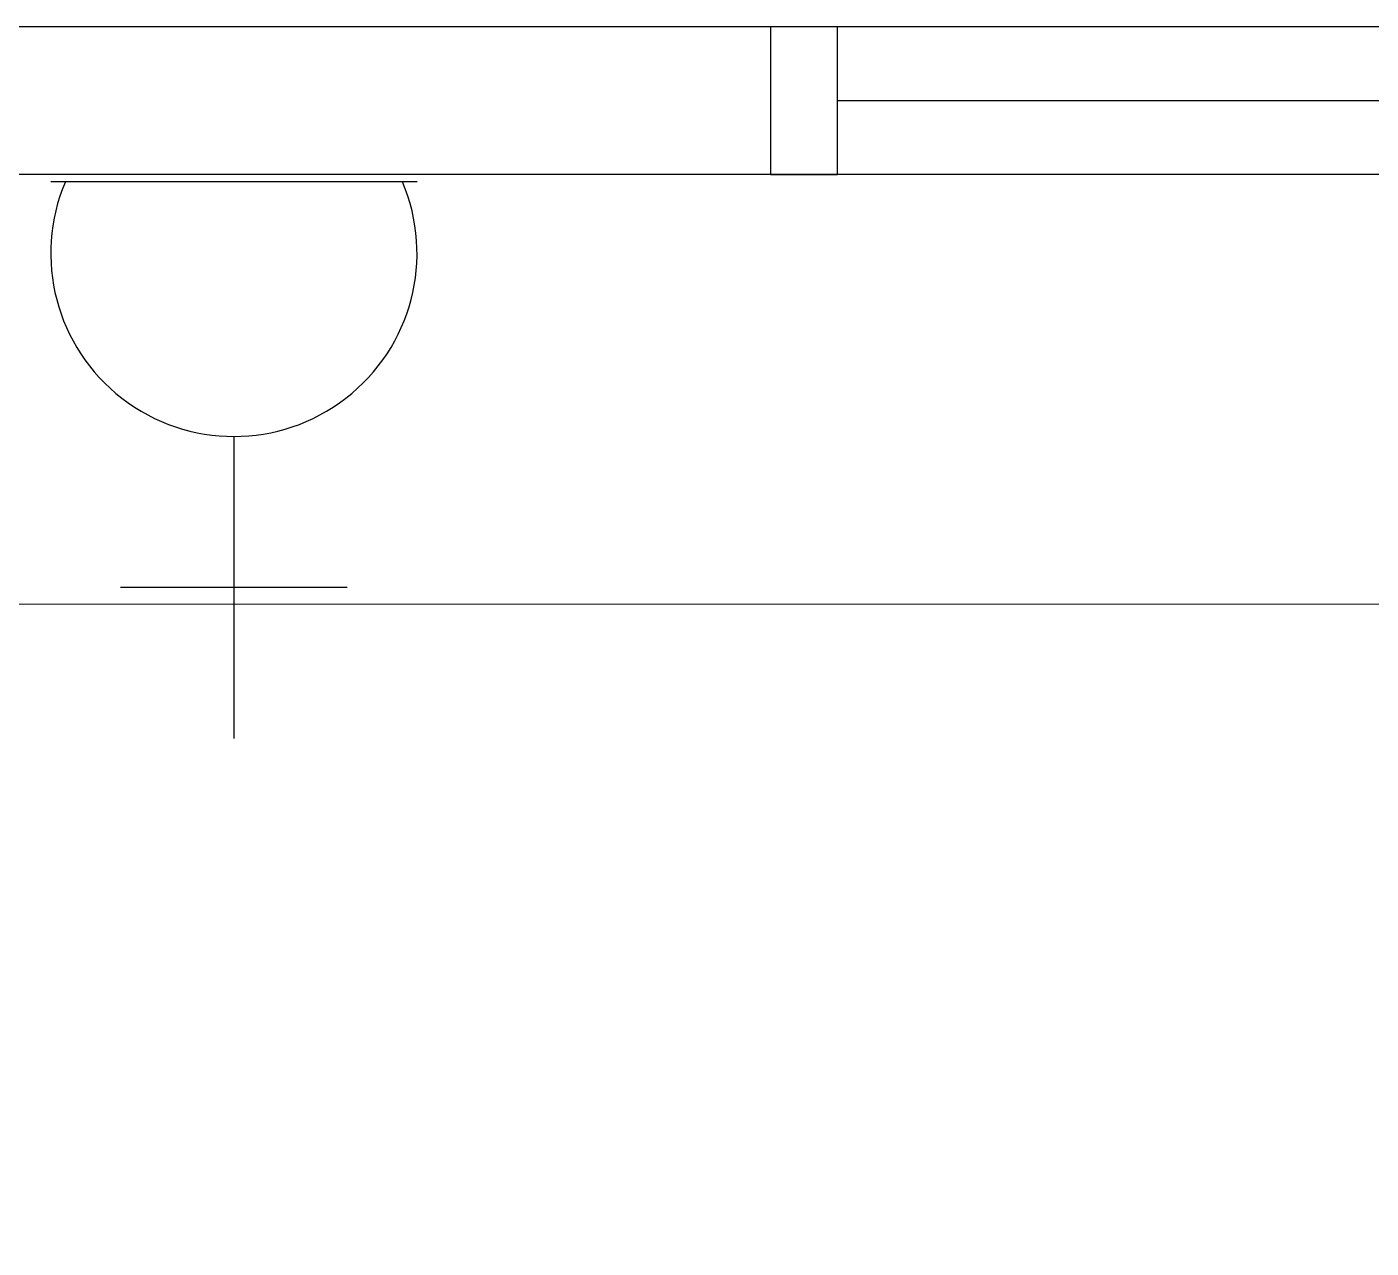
# Model space of a CAD drawing. Header units: inches. Extents: x 16928 to 514628, y -1471 to 241387.
# Drawn here: x 307384 to 308385, y 48376 to 49286 of the extents above; entities that cross this region are included whole.
import ezdxf

# ---------------------------------------------------------------- set-up
doc = ezdxf.new("R2010")
doc.units = ezdxf.units.IN
doc.header["$MEASUREMENT"] = 0
doc.layers.add('1', color=8, linetype='Continuous', lineweight=9)
for name, color, linetype in [('ELECT', 6, 'Continuous'), ('partition', 8, 'Continuous'), ('WIN', 9, 'Continuous')]:
    doc.layers.add(name, color=color, linetype=linetype)

msp = doc.modelspace()

# ---------------------------------------------------------------- linework, layer by layer
at = {"layer": '1'}
msp.add_lwpolyline([(309017.5, 46355.5), (309017.5, 48855.5), (307017.5, 48855.5), (307017.5, 46355.5)], close=True, dxfattribs=at)
at = {"layer": 'ELECT', "color": 6}
for p, q in [((307674.2, 49170.2), (307401.4, 49170.2)), ((307537.8, 48980.5), (307537.8, 48755.5)), ((307622.2, 48868), (307453.4, 48868))]:
    msp.add_line(p, q, dxfattribs=at)
msp.add_arc((307537.8, 49116.9), 136.4, 156.9763, 23.0237, dxfattribs=at)
at = {"layer": 'partition'}
for p, q in [((307937.5, 49285.5), (306907.5, 49285.5)), ((307937.5, 49175.5), (306907.5, 49175.5))]:
    msp.add_line(p, q, dxfattribs=at)
at = {"layer": 'WIN'}
for p, q in [((308987.5, 49285.5), (307937.5, 49285.5)), ((308937.5, 49230.5), (307987.5, 49230.5)), ((308987.5, 49175.5), (307937.5, 49175.5))]:
    msp.add_line(p, q, dxfattribs=at)
msp.add_lwpolyline([(307937.5, 49285.5), (307937.5, 49175.5), (307987.5, 49175.5), (307987.5, 49285.5)], close=True, dxfattribs=at)

doc.saveas('drawing.dxf')
